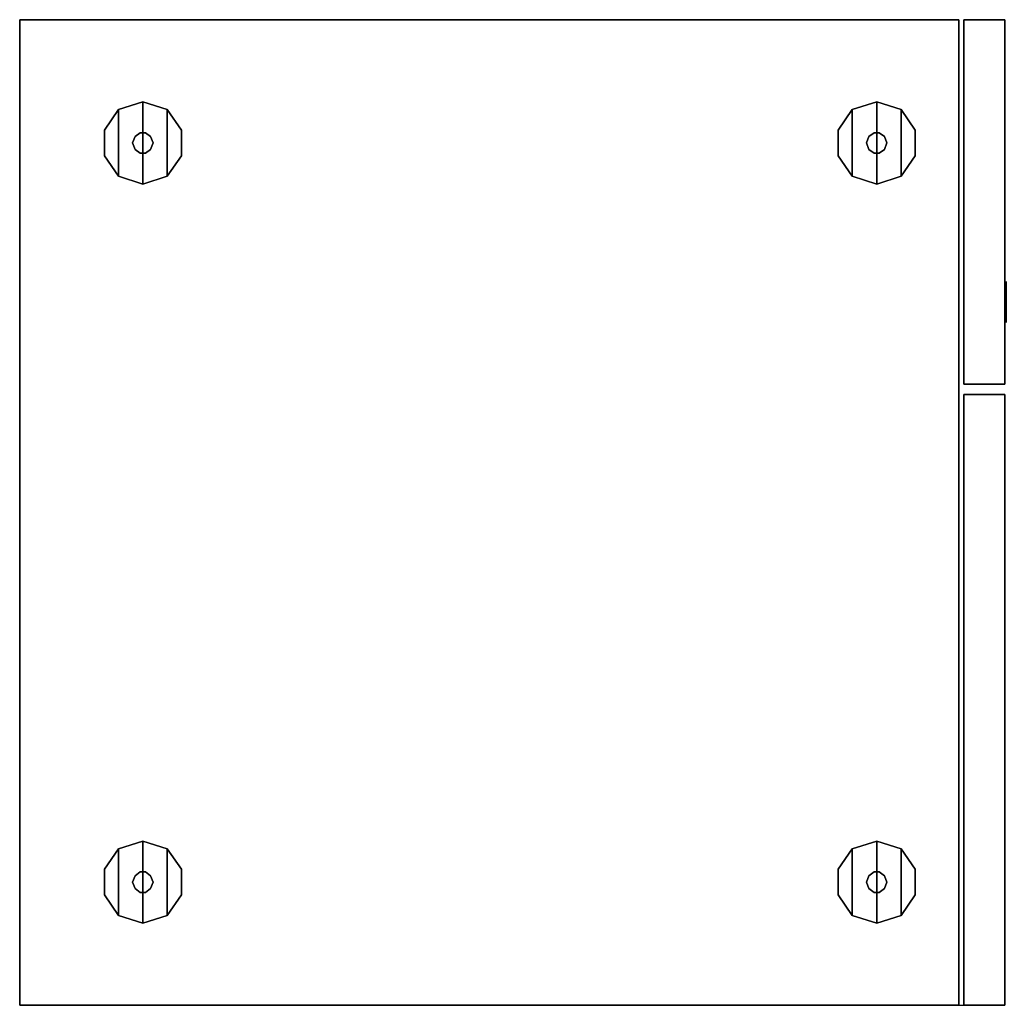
# Model space of a CAD drawing. Header units: inches. Extents: x 23 to 6400, y -2214 to 4412.
# Drawn here: x 3955.04 to 3979.08, y 1327.09 to 1351.09 of the extents above; entities that cross this region are included whole.
import ezdxf

# ---------------------------------------------------------------- set-up
doc = ezdxf.new("R2010")
doc.units = ezdxf.units.IN
doc.header["$LTSCALE"] = 96
doc.header["$MEASUREMENT"] = 0
doc.layers.add('A-FURN-EXIST', color=33, linetype='Continuous')

# ---------------------------------------------------------------- blocks, each defined once
blk = doc.blocks.new('A$C1C1D4BE0')
at = {"lineweight": -3}
blk.add_line((29.083, 175.224, 27.25), (53.083, 175.224, 27.25), dxfattribs=at)
at = {"lineweight": -3, "flags": 1}
for tag, p, rotation in [('CAPPN', (29.083, 175.224, 27.25), 90), ('CAPMG', (29.083, 175.224, 27.25), 90), ('CAPMC', (29.083, 175.224, 27.25), 90), ('CAPQT', (29.083, 175.224, 27.25), 90), ('CAPDH', (29.083, 175.224, 27.25), 90), ('CAPGC', (29.083, 175.224, 27.25), 90), ('CAPPN', (29.083, 175.224, 26.75), 90), ('CAPMG', (29.083, 175.224, 26.75), 90), ('CAPMC', (29.083, 175.224, 26.75), 90), ('CAPQT', (29.083, 175.224, 26.75), 90), ('CAPDH', (29.083, 175.224, 26.75), 90), ('CAPGC', (29.083, 175.224, 26.75), 90), ('CAPPN', (53.083, 175.224, 27.25), 180), ('CAPMG', (53.083, 175.224, 27.25), 180), ('CAPMC', (53.083, 175.224, 27.25), 180), ('CAPQT', (53.083, 175.224, 27.25), 180), ('CAPDH', (53.083, 175.224, 27.25), 180), ('CAPGC', (53.083, 175.224, 27.25), 180), ('CAPPN', (109.066, 175.224, 27.25), 90), ('CAPMG', (109.066, 175.224, 27.25), 90), ('CAPMC', (109.066, 175.224, 27.25), 90), ('CAPQT', (109.066, 175.224, 27.25), 90), ('CAPDH', (109.066, 175.224, 27.25), 90), ('CAPGC', (109.066, 175.224, 27.25), 90), ('CAPPN', (109.066, 175.224, 26.75), 90), ('CAPMG', (109.066, 175.224, 26.75), 90), ('CAPMC', (109.066, 175.224, 26.75), 90), ('CAPQT', (109.066, 175.224, 26.75), 90), ('CAPDH', (109.066, 175.224, 26.75), 90), ('CAPGC', (109.066, 175.224, 26.75), 90), ('CAPPN', (133.066, 175.224, 27.25), 180), ('CAPMG', (133.066, 175.224, 27.25), 180), ('CAPMC', (133.066, 175.224, 27.25), 180), ('CAPQT', (133.066, 175.224, 27.25), 180), ('CAPDH', (133.066, 175.224, 27.25), 180), ('CAPGC', (133.066, 175.224, 27.25), 180), ('CAPPN', (247.065, 175.112, 27.25), 180), ('CAPMG', (247.065, 175.112, 27.25), 180), ('CAPMC', (247.065, 175.112, 27.25), 180), ('CAPQT', (247.065, 175.112, 27.25), 180), ('CAPDH', (247.065, 175.112, 27.25), 180), ('CAPGC', (247.065, 175.112, 27.25), 180), ('CAPPN', (346.296, 144.907, 28.25), 239.7332), ('CAPMG', (346.296, 144.907, 28.25), 239.7332), ('CAPMC', (346.296, 144.907, 28.25), 239.7332), ('CAPQT', (346.296, 144.907, 28.25), 239.7332), ('CAPDH', (346.296, 144.907, 28.25), 239.7332), ('CAPGC', (346.296, 144.907, 28.25), 239.7332), ('CAPPN', (109.065, 103.112, 27.25), 90), ('CAPMG', (109.065, 103.112, 27.25), 90), ('CAPMC', (109.065, 103.112, 27.25), 90), ('CAPQT', (109.065, 103.112, 27.25), 90), ('CAPDH', (109.065, 103.112, 27.25), 90), ('CAPGC', (109.065, 103.112, 27.25), 90), ('CAPPN', (199.065, 103.112, 27.25), 180), ('CAPMG', (199.065, 103.112, 27.25), 180), ('CAPMC', (199.065, 103.112, 27.25), 180), ('CAPQT', (199.065, 103.112, 27.25), 180), ('CAPDH', (199.065, 103.112, 27.25), 180), ('CAPGC', (199.065, 103.112, 27.25), 180), ('CAPPN', (247.065, 103.112, 27.25), 180), ('CAPMG', (247.065, 103.112, 27.25), 180), ('CAPMC', (247.065, 103.112, 27.25), 180), ('CAPQT', (247.065, 103.112, 27.25), 180), ('CAPDH', (247.065, 103.112, 27.25), 180), ('CAPGC', (247.065, 103.112, 27.25), 180), ('CAPMG', (273.388, 103.264), 180), ('CAPMC', (273.388, 103.264), 180), ('CAPQT', (273.388, 103.264), 180), ('CAPDH', (273.388, 103.264), 180), ('CAPGC', (273.388, 103.264), 180), ('CAPPN', (273.388, 103.264), 180), ('CAPPN', (247.923, 96.112, 27.25), 270), ('CAPMG', (247.923, 96.112, 27.25), 270), ('CAPMC', (247.923, 96.112, 27.25), 270), ('CAPQT', (247.923, 96.112, 27.25), 270), ('CAPDH', (247.923, 96.112, 27.25), 270), ('CAPGC', (247.923, 96.112, 27.25), 270), ('CAPPN', (352.407, 58.005, 28.25), 120), ('CAPMG', (352.407, 58.005, 28.25), 120), ('CAPMC', (352.407, 58.005, 28.25), 120), ('CAPQT', (352.407, 58.005, 28.25), 120), ('CAPDH', (352.407, 58.005, 28.25), 120), ('CAPGC', (352.407, 58.005, 28.25), 120), ('CAPPN', (364.648, 37.203), 120.8037), ('CAPMG', (364.648, 37.203), 120.8037), ('CAPMC', (364.648, 37.203), 120.8037), ('CAPQT', (364.648, 37.203), 120.8037), ('CAPDH', (364.648, 37.203), 120.8037), ('CAPGC', (364.648, 37.203), 120.8037), ('CAPPN', (359.049, 33.971), 119.1963), ('CAPMG', (359.049, 33.971), 119.1963), ('CAPMC', (359.049, 33.971), 119.1963), ('CAPDH', (359.049, 33.971), 119.1963), ('CAPGC', (359.049, 33.971), 119.1963), ('CAPQT', (359.049, 33.971), 119.1963)]:
    blk.add_attdef(tag, p, '', height=0.001, rotation=rotation, dxfattribs=at)
for tag, p in [('CAPPN', (109.923, 96.112, 27.25)), ('CAPMG', (109.923, 96.112, 27.25)), ('CAPMC', (109.923, 96.112, 27.25)), ('CAPQT', (109.923, 96.112, 27.25)), ('CAPDH', (109.923, 96.112, 27.25)), ('CAPGC', (109.923, 96.112, 27.25)), ('CAPPN', (157.923, 96.112, 27.25)), ('CAPMG', (157.923, 96.112, 27.25)), ('CAPMC', (157.923, 96.112, 27.25)), ('CAPQT', (157.923, 96.112, 27.25)), ('CAPDH', (157.923, 96.112, 27.25)), ('CAPGC', (157.923, 96.112, 27.25)), ('CAPPN', (249.583, 96.112)), ('CAPMG', (249.583, 96.112)), ('CAPMC', (249.583, 96.112)), ('CAPQT', (249.583, 96.112)), ('CAPDH', (249.583, 96.112)), ('CAPGC', (249.583, 96.112)), ('CAPPN', (273.583, 96.112, 28.25)), ('CAPMG', (273.583, 96.112, 28.25)), ('CAPMC', (273.583, 96.112, 28.25)), ('CAPQT', (273.583, 96.112, 28.25)), ('CAPDH', (273.583, 96.112, 28.25)), ('CAPGC', (273.583, 96.112, 28.25)), ('CAPPN', (29.941, 24.112, 27.25)), ('CAPMG', (29.941, 24.112, 27.25)), ('CAPMC', (29.941, 24.112, 27.25)), ('CAPQT', (29.941, 24.112, 27.25)), ('CAPDH', (29.941, 24.112, 27.25)), ('CAPGC', (29.941, 24.112, 27.25)), ('CAPPN', (109.923, 24.112, 27.25)), ('CAPMG', (109.923, 24.112, 27.25)), ('CAPMC', (109.923, 24.112, 27.25)), ('CAPQT', (109.923, 24.112, 27.25)), ('CAPDH', (109.923, 24.112, 27.25)), ('CAPGC', (109.923, 24.112, 27.25))]:
    blk.add_attdef(tag, p, '', height=0.001, dxfattribs=at)
at = {"lineweight": -3}
mesh = blk.add_polyface(dxfattribs=at)
corners = [(29.083, 175.224, 90.281), (29.083, 175.224, 27.25), (51.958, 175.224, 27.25), (51.958, 175.224, 90.281), (29.083, 199.224, 27.25), (29.083, 199.224, 90.281), (51.958, 199.224, 90.281), (51.958, 199.224, 27.25)]
mesh.append_faces([[corners[k] for k in face] for face in [(0, 1, 2, 3), (4, 5, 6, 7), (3, 6, 5, 0), (1, 0, 5, 4), (2, 7, 6, 3)]])
mesh = blk.add_polyface(dxfattribs=at)
corners = [(53.083, 190.349, 90.281), (53.083, 199.224, 90.281), (52.083, 199.224, 90.281), (52.083, 190.349, 90.281), (52.083, 199.224, 27.25), (53.083, 199.224, 27.25), (53.083, 190.349, 27.25), (52.083, 190.349, 27.25)]
mesh.append_faces([[corners[k] for k in face] for face in [(0, 1, 2, 3), (4, 2, 1, 5), (0, 6, 5, 1), (7, 6, 0, 3), (6, 7, 4, 5)]])
mesh = blk.add_polyface(dxfattribs=at)
corners = [(31.145, 195.912, 26.875), (31.145, 196.537, 26.875), (31.145, 196.537, 26.75), (31.145, 195.912, 26.75), (31.489, 195.412, 26.875), (31.489, 195.412, 26.75), (31.489, 197.037, 26.875), (31.489, 197.037, 26.75), (33.02, 196.537, 26.875), (33.02, 195.912, 26.875), (33.02, 195.912, 26.75), (33.02, 196.537, 26.75), (32.677, 195.412, 26.875), (32.083, 195.224, 26.875), (32.083, 195.224, 26.75), (32.677, 195.412, 26.75), (32.083, 197.224, 26.875), (32.677, 197.037, 26.875), (32.677, 197.037, 26.75), (32.083, 197.224, 26.75)]
mesh.append_faces([[corners[k] for k in face] for face in [(0, 1, 2, 3), (4, 0, 3, 5), (1, 6, 7, 2), (8, 9, 10, 11), (12, 13, 14, 15), (9, 12, 15, 10), (16, 17, 18, 19), (17, 8, 11, 18), (13, 4, 5, 14), (6, 16, 19, 7)]])
mesh.append_faces([[corners[k] for k in face] for face in [(12, 17, 16, 13)]], dxfattribs={"vtx0": -1, "vtx2": -1})
mesh.append_faces([[corners[k] for k in face] for face in [(0, 4, 6, 1)]], dxfattribs={"vtx1": -1})
mesh.append_faces([[corners[k] for k in face] for face in [(4, 13, 16, 6)]], dxfattribs={"vtx1": -1, "vtx3": -1})
mesh.append_faces([[corners[k] for k in face] for face in [(9, 8, 17, 12)]], dxfattribs={"vtx2": -1})
mesh = blk.add_polyface(dxfattribs=at)
corners = [(50.895, 196.537, 26.875), (50.895, 195.912, 26.875), (50.895, 195.912, 26.75), (50.895, 196.537, 26.75), (50.552, 195.412, 26.875), (50.552, 195.412, 26.75), (49.958, 195.224, 26.875), (49.364, 195.412, 26.875), (49.364, 195.412, 26.75), (49.958, 195.224, 26.75), (49.02, 195.912, 26.875), (49.02, 196.537, 26.875), (49.02, 196.537, 26.75), (49.02, 195.912, 26.75), (49.364, 197.037, 26.875), (49.958, 197.224, 26.875), (49.958, 197.224, 26.75), (49.364, 197.037, 26.75), (50.552, 197.037, 26.875), (50.552, 197.037, 26.75)]
mesh.append_faces([[corners[k] for k in face] for face in [(0, 1, 2, 3), (1, 4, 5, 2), (6, 7, 8, 9), (10, 11, 12, 13), (7, 10, 13, 8), (4, 6, 9, 5), (14, 15, 16, 17), (15, 18, 19, 16), (18, 0, 3, 19), (11, 14, 17, 12)]])
mesh.append_faces([[corners[k] for k in face] for face in [(4, 18, 15, 6)]], dxfattribs={"vtx0": -1, "vtx2": -1})
mesh.append_faces([[corners[k] for k in face] for face in [(10, 7, 14, 11)]], dxfattribs={"vtx1": -1})
mesh.append_faces([[corners[k] for k in face] for face in [(7, 6, 15, 14)]], dxfattribs={"vtx1": -1, "vtx3": -1})
mesh.append_faces([[corners[k] for k in face] for face in [(1, 0, 18, 4)]], dxfattribs={"vtx2": -1})
mesh = blk.add_polyface(dxfattribs=at)
corners = [(32.02, 196.474, 26.875), (32.02, 196.474, 27.25), (32.145, 196.474, 27.25), (32.145, 196.474, 26.875), (31.895, 196.38, 26.875), (31.895, 196.38, 27.25), (32.27, 196.38, 27.25), (32.27, 196.38, 26.875), (31.833, 196.224, 26.875), (31.833, 196.224, 27.25), (32.333, 196.224, 27.25), (32.333, 196.224, 26.875), (32.02, 195.974, 27.25), (32.02, 195.974, 26.875), (32.145, 195.974, 26.875), (32.145, 195.974, 27.25), (31.895, 196.068, 27.25), (31.895, 196.068, 26.875), (32.27, 196.068, 26.875), (32.27, 196.068, 27.25)]
mesh.append_faces([[corners[k] for k in face] for face in [(0, 1, 2, 3), (4, 5, 1, 0), (3, 2, 6, 7), (8, 9, 5, 4), (7, 6, 10, 11), (12, 13, 14, 15), (16, 17, 13, 12), (15, 14, 18, 19), (9, 8, 17, 16), (19, 18, 11, 10)]])
mesh = blk.add_polyface(dxfattribs=at)
corners = [(49.77, 196.38, 26.875), (49.77, 196.38, 27.25), (49.895, 196.474, 27.25), (49.895, 196.474, 26.875), (49.708, 196.224, 26.875), (49.708, 196.224, 27.25), (49.77, 196.068, 27.25), (49.77, 196.068, 26.875), (49.895, 195.974, 26.875), (49.895, 195.974, 27.25), (50.02, 195.974, 27.25), (50.02, 195.974, 26.875), (50.145, 196.068, 26.875), (50.145, 196.068, 27.25), (50.02, 196.474, 26.875), (50.02, 196.474, 27.25), (50.145, 196.38, 27.25), (50.145, 196.38, 26.875), (50.208, 196.224, 27.25), (50.208, 196.224, 26.875)]
mesh.append_faces([[corners[k] for k in face] for face in [(0, 1, 2, 3), (4, 5, 1, 0), (6, 7, 8, 9), (5, 4, 7, 6), (10, 11, 12, 13), (14, 15, 16, 17), (17, 16, 18, 19), (13, 12, 19, 18), (3, 2, 15, 14), (9, 8, 11, 10)]])
mesh = blk.add_polyface(dxfattribs=at)
corners = [(53.114, 191.912, 76.469), (53.114, 192.599, 75.812), (53.114, 192.787, 75.969), (53.114, 192.099, 76.656), (53.114, 191.849, 76.219), (53.114, 192.349, 75.719), (53.114, 191.912, 75.969), (53.114, 192.099, 75.812), (53.114, 192.599, 76.656), (53.114, 192.349, 76.719), (53.114, 192.849, 76.219), (53.114, 192.787, 76.469)]
mesh.append_faces([[corners[k] for k in face] for face in [(0, 1, 2, 3), (4, 5, 1, 0), (3, 2, 10, 9)]], dxfattribs={"vtx0": -1, "vtx2": -1})
mesh.append_faces([[corners[k] for k in face] for face in [(8, 9, 10, 11)]], dxfattribs={"vtx1": -1})
mesh.append_faces([[corners[k] for k in face] for face in [(6, 7, 5, 4)]], dxfattribs={"vtx2": -1})
mesh = blk.add_polyface(dxfattribs=at)
corners = [(52.083, 175.224, 62.5), (53.083, 175.224, 62.5), (53.083, 175.224, 73.875), (52.083, 175.224, 73.875), (52.083, 190.099, 62.5), (52.083, 190.099, 73.875), (53.083, 190.099, 73.875), (53.083, 190.099, 62.5)]
mesh.append_faces([[corners[k] for k in face] for face in [(0, 1, 2, 3), (4, 5, 6, 7), (2, 6, 5, 3), (1, 0, 4, 7), (2, 1, 7, 6)]])
mesh = blk.add_polyface(dxfattribs=at)
corners = [(52.083, 175.224, 74.219), (53.083, 175.224, 74.219), (53.083, 175.224, 90.281), (52.083, 175.224, 90.281), (52.083, 190.099, 74.219), (52.083, 190.099, 90.281), (53.083, 190.099, 90.281), (53.083, 190.099, 74.219)]
mesh.append_faces([[corners[k] for k in face] for face in [(0, 1, 2, 3), (4, 5, 6, 7), (2, 6, 5, 3), (1, 0, 4, 7), (2, 1, 7, 6)]])
mesh = blk.add_polyface(dxfattribs=at)
corners = [(52.083, 175.224, 39), (53.083, 175.224, 39), (53.083, 175.224, 50.375), (52.083, 175.224, 50.375), (52.083, 190.099, 39), (52.083, 190.099, 50.375), (53.083, 190.099, 50.375), (53.083, 190.099, 39)]
mesh.append_faces([[corners[k] for k in face] for face in [(0, 1, 2, 3), (4, 5, 6, 7), (2, 6, 5, 3), (1, 0, 4, 7), (2, 1, 7, 6)]])
mesh = blk.add_polyface(dxfattribs=at)
corners = [(52.083, 175.224, 27.25), (53.083, 175.224, 27.25), (53.083, 175.224, 38.625), (52.083, 175.224, 38.625), (52.083, 190.099, 27.25), (52.083, 190.099, 38.625), (53.083, 190.099, 38.625), (53.083, 190.099, 27.25)]
mesh.append_faces([[corners[k] for k in face] for face in [(0, 1, 2, 3), (4, 5, 6, 7), (2, 6, 5, 3), (1, 0, 4, 7), (2, 1, 7, 6)]])
mesh = blk.add_polyface(dxfattribs=at)
corners = [(52.083, 175.224, 50.75), (53.083, 175.224, 50.75), (53.083, 175.224, 62.125), (52.083, 175.224, 62.125), (52.083, 190.099, 50.75), (52.083, 190.099, 62.125), (53.083, 190.099, 62.125), (53.083, 190.099, 50.75)]
mesh.append_faces([[corners[k] for k in face] for face in [(0, 1, 2, 3), (4, 5, 6, 7), (2, 6, 5, 3), (1, 0, 4, 7), (2, 1, 7, 6)]])
mesh = blk.add_polyface(dxfattribs=at)
corners = [(31.145, 177.912, 26.875), (31.145, 178.537, 26.875), (31.145, 178.537, 26.75), (31.145, 177.912, 26.75), (31.489, 179.037, 26.875), (31.489, 179.037, 26.75), (31.489, 177.412, 26.875), (31.489, 177.412, 26.75), (32.083, 179.224, 26.875), (32.677, 179.037, 26.875), (32.677, 179.037, 26.75), (32.083, 179.224, 26.75), (33.02, 178.537, 26.875), (33.02, 177.912, 26.875), (33.02, 177.912, 26.75), (33.02, 178.537, 26.75), (32.677, 177.412, 26.875), (32.083, 177.224, 26.875), (32.083, 177.224, 26.75), (32.677, 177.412, 26.75)]
mesh.append_faces([[corners[k] for k in face] for face in [(0, 1, 2, 3), (1, 4, 5, 2), (6, 0, 3, 7), (8, 9, 10, 11), (12, 13, 14, 15), (9, 12, 15, 10), (16, 17, 18, 19), (13, 16, 19, 14), (17, 6, 7, 18), (4, 8, 11, 5)]])
mesh.append_faces([[corners[k] for k in face] for face in [(16, 9, 8, 17)]], dxfattribs={"vtx0": -1, "vtx2": -1})
mesh.append_faces([[corners[k] for k in face] for face in [(0, 6, 4, 1)]], dxfattribs={"vtx1": -1})
mesh.append_faces([[corners[k] for k in face] for face in [(6, 17, 8, 4)]], dxfattribs={"vtx1": -1, "vtx3": -1})
mesh.append_faces([[corners[k] for k in face] for face in [(13, 12, 9, 16)]], dxfattribs={"vtx2": -1})
mesh = blk.add_polyface(dxfattribs=at)
corners = [(49.02, 177.912, 26.875), (49.02, 178.537, 26.875), (49.02, 178.537, 26.75), (49.02, 177.912, 26.75), (49.364, 179.037, 26.875), (49.958, 179.224, 26.875), (49.958, 179.224, 26.75), (49.364, 179.037, 26.75), (50.895, 178.537, 26.875), (50.895, 177.912, 26.875), (50.895, 177.912, 26.75), (50.895, 178.537, 26.75), (50.552, 179.037, 26.875), (50.552, 179.037, 26.75), (49.958, 177.224, 26.875), (49.364, 177.412, 26.875), (49.364, 177.412, 26.75), (49.958, 177.224, 26.75), (50.552, 177.412, 26.875), (50.552, 177.412, 26.75)]
mesh.append_faces([[corners[k] for k in face] for face in [(0, 1, 2, 3), (4, 5, 6, 7), (1, 4, 7, 2), (8, 9, 10, 11), (12, 8, 11, 13), (5, 12, 13, 6), (14, 15, 16, 17), (18, 14, 17, 19), (9, 18, 19, 10), (15, 0, 3, 16)]])
mesh.append_faces([[corners[k] for k in face] for face in [(18, 12, 5, 14)]], dxfattribs={"vtx0": -1, "vtx2": -1})
mesh.append_faces([[corners[k] for k in face] for face in [(0, 15, 4, 1)]], dxfattribs={"vtx1": -1})
mesh.append_faces([[corners[k] for k in face] for face in [(15, 14, 5, 4)]], dxfattribs={"vtx1": -1, "vtx3": -1})
mesh.append_faces([[corners[k] for k in face] for face in [(9, 8, 12, 18)]], dxfattribs={"vtx2": -1})
mesh = blk.add_polyface(dxfattribs=at)
corners = [(32.02, 177.974, 27.25), (32.02, 177.974, 26.875), (32.145, 177.974, 26.875), (32.145, 177.974, 27.25), (31.895, 178.068, 27.25), (31.895, 178.068, 26.875), (32.27, 178.068, 26.875), (32.27, 178.068, 27.25), (31.833, 178.224, 27.25), (31.833, 178.224, 26.875), (32.333, 178.224, 26.875), (32.333, 178.224, 27.25), (32.02, 178.474, 26.875), (32.02, 178.474, 27.25), (32.145, 178.474, 27.25), (32.145, 178.474, 26.875), (31.895, 178.38, 26.875), (31.895, 178.38, 27.25), (32.27, 178.38, 27.25), (32.27, 178.38, 26.875)]
mesh.append_faces([[corners[k] for k in face] for face in [(0, 1, 2, 3), (4, 5, 1, 0), (3, 2, 6, 7), (8, 9, 5, 4), (7, 6, 10, 11), (12, 13, 14, 15), (16, 17, 13, 12), (15, 14, 18, 19), (9, 8, 17, 16), (19, 18, 11, 10)]])
mesh = blk.add_polyface(dxfattribs=at)
corners = [(49.77, 178.068, 27.25), (49.77, 178.068, 26.875), (49.895, 177.974, 26.875), (49.895, 177.974, 27.25), (49.708, 178.224, 27.25), (49.708, 178.224, 26.875), (49.77, 178.38, 26.875), (49.77, 178.38, 27.25), (49.895, 178.474, 27.25), (49.895, 178.474, 26.875), (50.02, 178.474, 26.875), (50.02, 178.474, 27.25), (50.145, 178.38, 27.25), (50.145, 178.38, 26.875), (50.02, 177.974, 27.25), (50.02, 177.974, 26.875), (50.145, 178.068, 26.875), (50.145, 178.068, 27.25), (50.208, 178.224, 26.875), (50.208, 178.224, 27.25)]
mesh.append_faces([[corners[k] for k in face] for face in [(0, 1, 2, 3), (4, 5, 1, 0), (6, 7, 8, 9), (5, 4, 7, 6), (10, 11, 12, 13), (14, 15, 16, 17), (17, 16, 18, 19), (13, 12, 19, 18), (9, 8, 11, 10), (3, 2, 15, 14)]])

msp = doc.modelspace()

# ---------------------------------------------------------------- block references
at = {"layer": 'A-FURN-EXIST'}
msp.add_blockref('A$C1C1D4BE0', (3925.962, 1151.87), dxfattribs=at)

doc.saveas('drawing.dxf')
